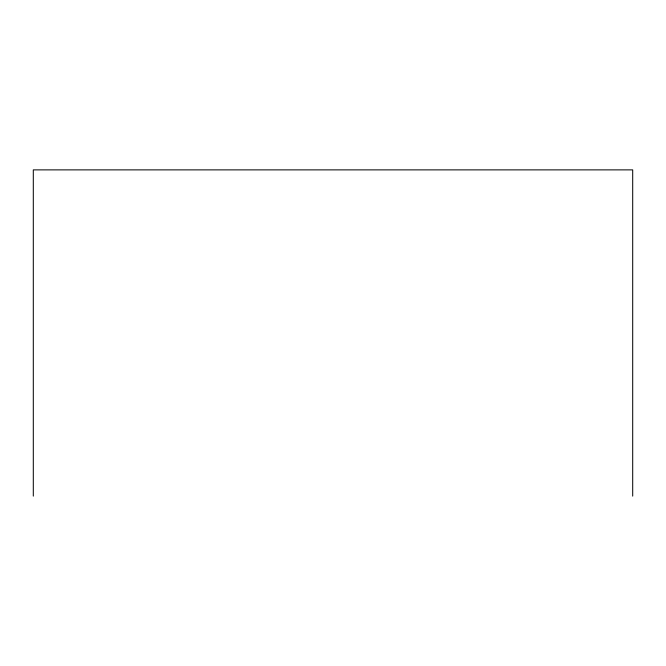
<?xml version="1.0" encoding="UTF-8"?>
<svg xmlns="http://www.w3.org/2000/svg" width="666" height="666" viewBox="0 0 666 666"><rect width="100%" height="100%" fill="white"/><g stroke="black" fill="none" stroke-linecap="round" stroke-linejoin="round"><path stroke-width="1" d="M632.7 496.12L632.7 169.88L33.3 169.88L33.3 496.12"/></g></svg>
